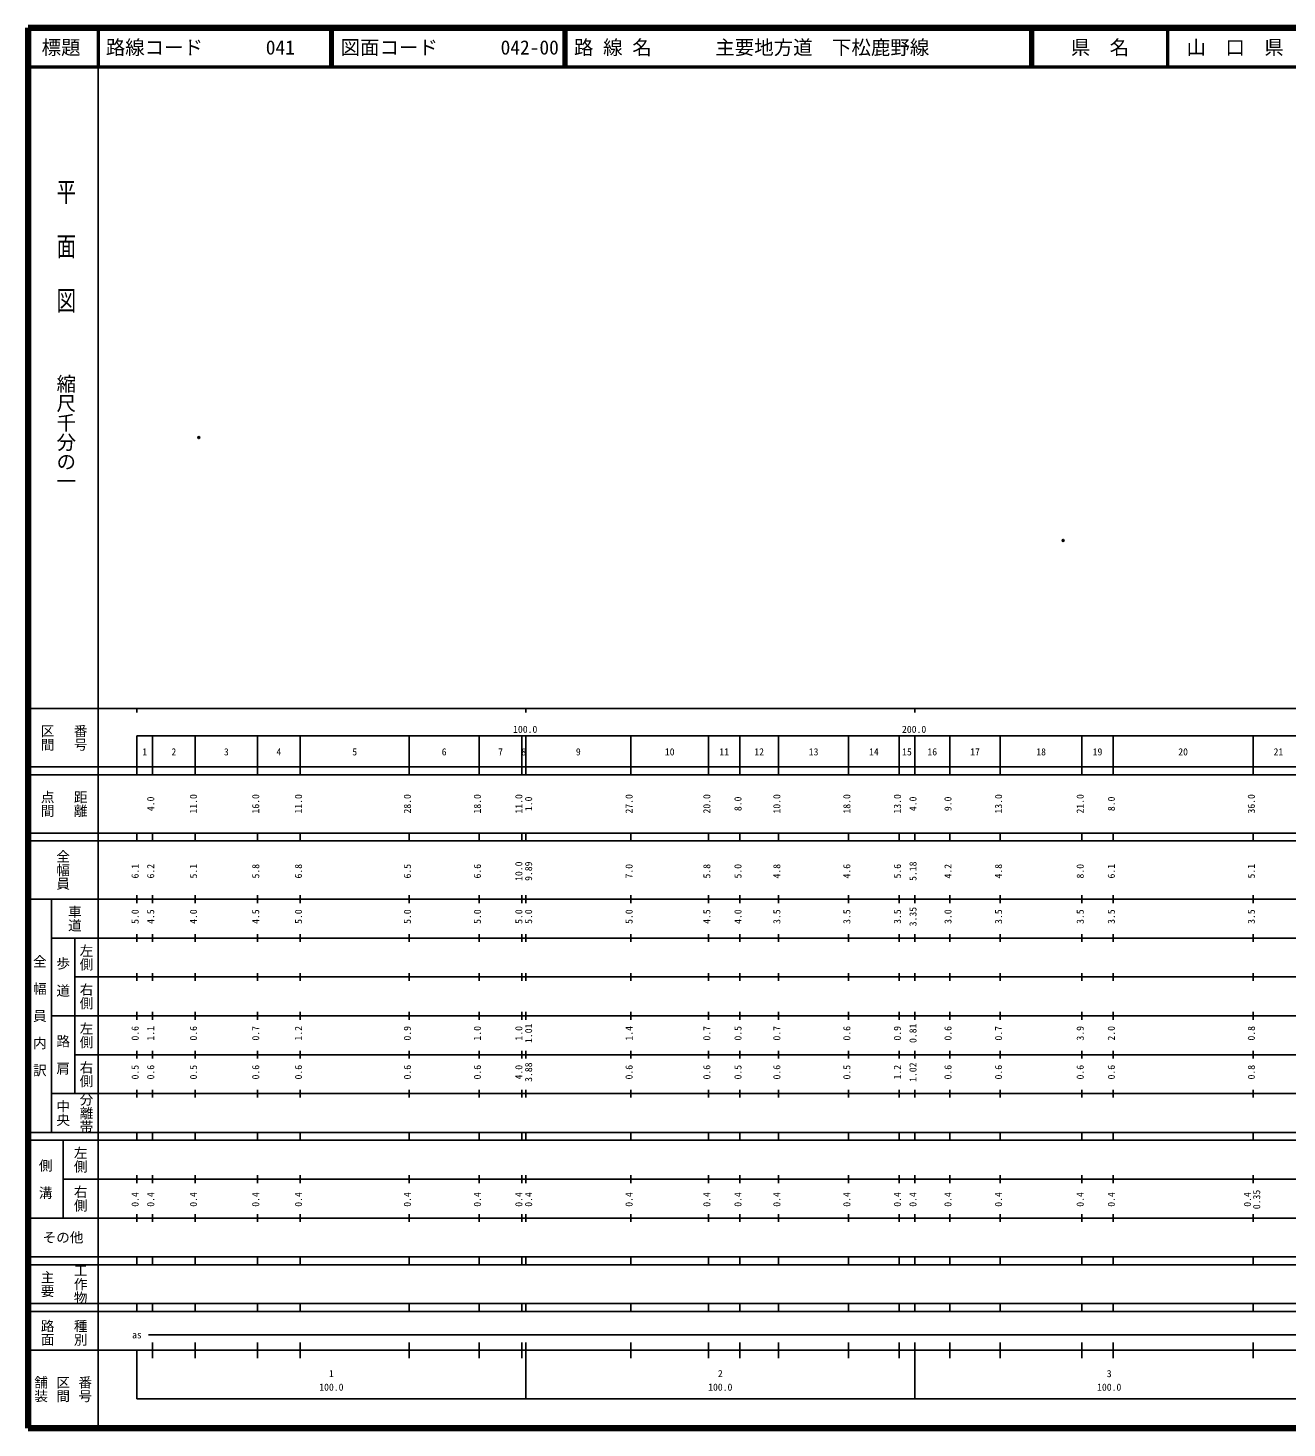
# Model space of a CAD drawing. Units: millimetres on the paper. Extents: x 40 to 680, y 20 to 380.
# Drawn here: x 40 to 363.7, y 20 to 380 of the extents above; entities that cross this region are included whole.
import ezdxf
from ezdxf.enums import TextEntityAlignment as Align

# ---------------------------------------------------------------- set-up
doc = ezdxf.new("R2010")
doc.units = ezdxf.units.MM
doc.header["$PDMODE"] = 32
doc.header["$PDSIZE"] = 0.5
doc.layers.add('M-OTRS', color=6, linetype='Continuous')
doc.layers.add('M-TTL-TXT', color=7, linetype='Continuous')
for name, color, linetype, lineweight in [('M-TTL', 2, 'Continuous', 140), ('M-TTL-BAND', 7, 'Continuous', 25), ('M-TTL-LINE', 7, 'Continuous', 50)]:
    doc.layers.add(name, color=color, linetype=linetype, lineweight=lineweight)
doc.styles.add('@ＭＳ ゴシック', font='')
doc.styles.add('ＭＳ ゴシック', font='')
doc.styles.get('@ＭＳ ゴシック').set_extended_font_data('@MS Gothic')
doc.styles.get('ＭＳ ゴシック').set_extended_font_data('MS Gothic')

msp = doc.modelspace()

# ---------------------------------------------------------------- linework, layer by layer
at = {"layer": 'M-OTRS'}
for p in [(83.901, 274.676), (306.149, 248.237)]:
    msp.add_point(p, dxfattribs=at)
at = {"layer": 'M-TTL'}
for p, q in [((40, 380), (40, 20)), ((680, 380), (40, 380)), ((40, 20), (680, 20))]:
    msp.add_line(p, q, dxfattribs=at)
at = {"layer": 'M-TTL-BAND'}
for p, q in [((58, 370), (58, 20)), ((40, 205), (579, 205)), ((68, 205), (68, 204)), ((168, 205), (168, 204)), ((268, 205), (268, 204)), ((68, 198), (579, 198)), ((68, 198), (68, 188)), ((72, 188), (72, 198)), ((83, 188), (83, 198)), ((99, 188), (99, 198)), ((110, 188), (110, 198)), ((138, 188), (138, 198)), ((156, 188), (156, 198)), ((167, 188), (167, 198)), ((168, 188), (168, 198)), ((195, 188), (195, 198)), ((215, 188), (215, 198)), ((223, 188), (223, 198)), ((233, 188), (233, 198)), ((251, 188), (251, 198)), ((264, 188), (264, 198)), ((268, 188), (268, 198)), ((277, 188), (277, 198)), ((290, 188), (290, 198)), ((311, 188), (311, 198)), ((319, 188), (319, 198)), ((355, 188), (355, 198)), ((40, 190), (579, 190)), ((40, 188), (579, 188)), ((40, 173), (579, 173)), ((68, 171), (68, 173)), ((72, 171), (72, 173)), ((83, 171), (83, 173)), ((99, 171), (99, 173)), ((110, 171), (110, 173)), ((138, 171), (138, 173)), ((156, 171), (156, 173)), ((167, 171), (167, 173)), ((168, 171), (168, 173)), ((195, 171), (195, 173)), ((215, 171), (215, 173)), ((223, 171), (223, 173)), ((233, 171), (233, 173)), ((251, 171), (251, 173)), ((264, 171), (264, 173)), ((268, 171), (268, 173)), ((277, 171), (277, 173)), ((290, 171), (290, 173)), ((311, 171), (311, 173)), ((319, 171), (319, 173)), ((355, 171), (355, 173)), ((40, 171), (579, 171)), ((40, 156), (579, 156)), ((46, 96), (46, 156)), ((68, 155), (68, 157)), ((72, 155), (72, 157)), ((83, 155), (83, 157)), ((99, 155), (99, 157)), ((110, 155), (110, 157)), ((138, 155), (138, 157)), ((156, 155), (156, 157)), ((167, 155), (167, 157)), ((168, 155), (168, 157)), ((195, 155), (195, 157)), ((215, 155), (215, 157)), ((223, 155), (223, 157)), ((233, 155), (233, 157)), ((251, 155), (251, 157)), ((264, 155), (264, 157)), ((268, 155), (268, 157)), ((277, 155), (277, 157)), ((290, 155), (290, 157)), ((311, 155), (311, 157)), ((319, 155), (319, 157)), ((355, 155), (355, 157)), ((46, 146), (579, 146)), ((52, 146), (52, 106)), ((68, 145), (68, 147)), ((72, 145), (72, 147)), ((83, 145), (83, 147)), ((99, 145), (99, 147)), ((110, 145), (110, 147)), ((138, 145), (138, 147)), ((156, 145), (156, 147)), ((167, 145), (167, 147)), ((168, 145), (168, 147)), ((195, 145), (195, 147)), ((215, 145), (215, 147)), ((223, 145), (223, 147)), ((233, 145), (233, 147)), ((251, 145), (251, 147)), ((264, 145), (264, 147)), ((268, 145), (268, 147)), ((277, 145), (277, 147)), ((290, 145), (290, 147)), ((311, 145), (311, 147)), ((319, 145), (319, 147)), ((355, 145), (355, 147)), ((68, 135), (68, 137)), ((72, 135), (72, 137)), ((83, 135), (83, 137)), ((99, 135), (99, 137)), ((110, 135), (110, 137)), ((138, 135), (138, 137)), ((156, 135), (156, 137)), ((167, 135), (167, 137)), ((168, 135), (168, 137)), ((195, 135), (195, 137)), ((215, 135), (215, 137)), ((223, 135), (223, 137)), ((233, 135), (233, 137)), ((251, 135), (251, 137)), ((264, 135), (264, 137)), ((268, 135), (268, 137)), ((277, 135), (277, 137)), ((290, 135), (290, 137)), ((311, 135), (311, 137)), ((319, 135), (319, 137)), ((355, 135), (355, 137)), ((52, 136), (579, 136)), ((46, 126), (579, 126)), ((68, 125), (68, 127)), ((72, 125), (72, 127)), ((83, 125), (83, 127)), ((99, 125), (99, 127)), ((110, 125), (110, 127)), ((138, 125), (138, 127)), ((156, 125), (156, 127)), ((167, 125), (167, 127)), ((168, 125), (168, 127)), ((195, 125), (195, 127)), ((215, 125), (215, 127)), ((223, 125), (223, 127)), ((233, 125), (233, 127)), ((251, 125), (251, 127)), ((264, 125), (264, 127)), ((268, 125), (268, 127)), ((277, 125), (277, 127)), ((290, 125), (290, 127)), ((311, 125), (311, 127)), ((319, 125), (319, 127)), ((355, 125), (355, 127)), ((52, 116), (579, 116)), ((68, 115), (68, 117)), ((72, 115), (72, 117)), ((83, 115), (83, 117)), ((99, 115), (99, 117)), ((110, 115), (110, 117)), ((138, 115), (138, 117)), ((156, 115), (156, 117)), ((167, 115), (167, 117)), ((168, 115), (168, 117)), ((195, 115), (195, 117)), ((215, 115), (215, 117)), ((223, 115), (223, 117)), ((233, 115), (233, 117)), ((251, 115), (251, 117)), ((264, 115), (264, 117)), ((268, 115), (268, 117)), ((277, 115), (277, 117)), ((290, 115), (290, 117)), ((311, 115), (311, 117)), ((319, 115), (319, 117)), ((355, 115), (355, 117)), ((46, 106), (579, 106)), ((68, 105), (68, 107)), ((72, 105), (72, 107)), ((83, 105), (83, 107)), ((99, 105), (99, 107)), ((110, 105), (110, 107)), ((138, 105), (138, 107)), ((156, 105), (156, 107)), ((167, 105), (167, 107)), ((168, 105), (168, 107)), ((195, 105), (195, 107)), ((215, 105), (215, 107)), ((223, 105), (223, 107)), ((233, 105), (233, 107)), ((251, 105), (251, 107)), ((264, 105), (264, 107)), ((268, 105), (268, 107)), ((277, 105), (277, 107)), ((290, 105), (290, 107)), ((311, 105), (311, 107)), ((319, 105), (319, 107)), ((355, 105), (355, 107)), ((40, 96), (579, 96)), ((40, 94), (579, 94)), ((49, 94), (49, 74)), ((68, 94), (68, 96)), ((72, 94), (72, 96)), ((83, 94), (83, 96)), ((99, 94), (99, 96)), ((110, 94), (110, 96)), ((138, 94), (138, 96)), ((156, 94), (156, 96)), ((167, 94), (167, 96)), ((168, 94), (168, 96)), ((195, 94), (195, 96)), ((215, 94), (215, 96)), ((223, 94), (223, 96)), ((233, 94), (233, 96)), ((251, 94), (251, 96)), ((264, 94), (264, 96)), ((268, 94), (268, 96)), ((277, 94), (277, 96)), ((290, 94), (290, 96)), ((311, 94), (311, 96)), ((319, 94), (319, 96)), ((355, 94), (355, 96)), ((49, 84), (579, 84)), ((68, 83), (68, 85)), ((72, 83), (72, 85)), ((83, 83), (83, 85)), ((99, 83), (99, 85)), ((110, 83), (110, 85)), ((138, 83), (138, 85)), ((156, 83), (156, 85)), ((167, 83), (167, 85)), ((168, 83), (168, 85)), ((195, 83), (195, 85)), ((215, 83), (215, 85)), ((223, 83), (223, 85)), ((233, 83), (233, 85)), ((251, 83), (251, 85)), ((264, 83), (264, 85)), ((268, 83), (268, 85)), ((277, 83), (277, 85)), ((290, 83), (290, 85)), ((311, 83), (311, 85)), ((319, 83), (319, 85)), ((355, 83), (355, 85)), ((40, 74), (579, 74)), ((68, 73), (68, 75)), ((72, 73), (72, 75)), ((83, 73), (83, 75)), ((99, 73), (99, 75)), ((110, 73), (110, 75)), ((138, 73), (138, 75)), ((156, 73), (156, 75)), ((167, 73), (167, 75)), ((168, 73), (168, 75)), ((195, 73), (195, 75)), ((215, 73), (215, 75)), ((223, 73), (223, 75)), ((233, 73), (233, 75)), ((251, 73), (251, 75)), ((264, 73), (264, 75)), ((268, 73), (268, 75)), ((277, 73), (277, 75)), ((290, 73), (290, 75)), ((311, 73), (311, 75)), ((319, 73), (319, 75)), ((355, 73), (355, 75)), ((40, 64), (579, 64)), ((40, 62), (579, 62)), ((68, 62), (68, 64)), ((72, 62), (72, 64)), ((83, 62), (83, 64)), ((99, 62), (99, 64)), ((110, 62), (110, 64)), ((138, 62), (138, 64)), ((156, 62), (156, 64)), ((167, 62), (167, 64)), ((168, 62), (168, 64)), ((195, 62), (195, 64)), ((215, 62), (215, 64)), ((223, 62), (223, 64)), ((233, 62), (233, 64)), ((251, 62), (251, 64)), ((264, 62), (264, 64)), ((268, 62), (268, 64)), ((277, 62), (277, 64)), ((290, 62), (290, 64)), ((311, 62), (311, 64)), ((319, 62), (319, 64)), ((355, 62), (355, 64)), ((40, 52), (579, 52)), ((68, 50), (68, 52)), ((72, 50), (72, 52)), ((83, 50), (83, 52)), ((99, 50), (99, 52)), ((110, 50), (110, 52)), ((138, 50), (138, 52)), ((156, 50), (156, 52)), ((167, 50), (167, 52)), ((168, 50), (168, 52)), ((195, 50), (195, 52)), ((215, 50), (215, 52)), ((223, 50), (223, 52)), ((233, 50), (233, 52)), ((251, 50), (251, 52)), ((264, 50), (264, 52)), ((268, 50), (268, 52)), ((277, 50), (277, 52)), ((290, 50), (290, 52)), ((311, 50), (311, 52)), ((319, 50), (319, 52)), ((355, 50), (355, 52)), ((40, 50), (579, 50)), ((71, 44), (487.5, 44)), ((40, 40), (579, 40)), ((68, 40), (68, 27.5)), ((72, 38), (72, 42)), ((83, 38), (83, 42)), ((99, 38), (99, 42)), ((110, 38), (110, 42)), ((138, 38), (138, 42)), ((156, 38), (156, 42)), ((167, 38), (167, 42)), ((168, 27.5), (168, 42)), ((195, 38), (195, 42)), ((215, 38), (215, 42)), ((223, 38), (223, 42)), ((233, 38), (233, 42)), ((251, 38), (251, 42)), ((264, 38), (264, 42)), ((268, 27.5), (268, 42)), ((277, 38), (277, 42)), ((290, 38), (290, 42)), ((311, 38), (311, 42)), ((319, 38), (319, 42)), ((355, 38), (355, 42)), ((68, 27.5), (579, 27.5))]:
    msp.add_line(p, q, dxfattribs=at)
at = {"layer": 'M-TTL-LINE'}
for p, q in [((58, 380), (58, 370)), ((117.75, 380), (117.75, 370)), ((118.25, 380), (118.25, 370)), ((177.75, 380), (177.75, 370)), ((178.25, 380), (178.25, 370)), ((297.75, 380), (297.75, 370)), ((298.25, 380), (298.25, 370)), ((333, 380), (333, 370)), ((40, 370), (680, 370))]:
    msp.add_line(p, q, dxfattribs=at)

# ---------------------------------------------------------------- texts
at = {"layer": 'M-TTL-BAND', "style": '@ＭＳ ゴシック', "width": 1.4}
msp.add_text('平  面  図', height=3.666, rotation=270, dxfattribs=at).set_placement((49.777, 306.475), align=Align.MIDDLE_RIGHT)
at = {"layer": 'M-TTL-BAND', "style": '@ＭＳ ゴシック'}
msp.add_text('縮尺千分の一', height=3.666, rotation=270, dxfattribs=at).set_placement((49.777, 261.03), align=Align.MIDDLE_RIGHT)
for s, p in [('区間', (45, 197.5)), ('番号', (53.5, 197.5)), ('点間', (45, 180.5)), ('距離', (53.5, 180.5)), ('全幅員', (49, 163.5)), ('車道', (52, 151)), ('左側', (55, 141)), ('全\u3000幅\u3000員\u3000内\u3000訳', (43, 126)), ('歩\u3000道', (49, 136)), ('右側', (55, 131)), ('左側', (55, 121)), ('路\u3000肩', (49, 116)), ('右側', (55, 111)), ('分離帯', (55, 101)), ('中央', (49, 101)), ('左側', (53.5, 89)), ('側\u3000溝', (44.5, 84)), ('右側', (53.5, 79)), ('工作物', (53.5, 57)), ('主要', (45, 57)), ('路面', (45, 44.5)), ('種別', (53.5, 44.5)), ('舗装', (43.333, 30)), ('区間', (49, 30)), ('番号', (54.667, 30))]:
    msp.add_text(s, height=2.566, rotation=270, dxfattribs=at).set_placement(p, align=Align.MIDDLE_CENTER)
at = {"layer": 'M-TTL-BAND', "style": 'ＭＳ ゴシック'}
for s, p in [('100.0', (167.844, 198.195)), ('200.0', (267.844, 198.195)), ('1', (70, 192.405)), ('2', (77.5, 192.405)), ('3', (91, 192.405)), ('4', (104.5, 192.405)), ('5', (124, 192.405)), ('6', (147, 192.405)), ('7', (161.5, 192.405)), ('8', (167.5, 192.405)), ('9', (181.5, 192.405)), ('10', (205, 192.405)), ('11', (219, 192.405)), ('12', (228, 192.405)), ('13', (242, 192.405)), ('14', (257.5, 192.405)), ('15', (266, 192.405)), ('16', (272.5, 192.405)), ('17', (283.5, 192.405)), ('18', (300.5, 192.405)), ('19', (315, 192.405)), ('20', (337, 192.405)), ('21', (361.5, 192.405)), ('as', (68, 42.5)), ('1', (118, 32.523)), ('2', (218, 32.523)), ('3', (318, 32.523)), ('100.0', (118, 29.033)), ('100.0', (218, 29.033)), ('100.0', (318, 29.033))]:
    msp.add_text(s, height=1.833, dxfattribs=at).set_placement(p, align=Align.BOTTOM_CENTER)
for s, p in [('4.0', (73, 180.5)), ('11.0', (84, 180.5)), ('16.0', (100, 180.5)), ('11.0', (111, 180.5)), ('28.0', (139, 180.5)), ('18.0', (157, 180.5)), ('11.0', (167.66, 180.5)), ('1.0', (170.167, 180.5)), ('27.0', (196, 180.5)), ('20.0', (216, 180.5)), ('8.0', (224, 180.5)), ('10.0', (234, 180.5)), ('18.0', (252, 180.5)), ('13.0', (265, 180.5)), ('4.0', (269, 180.5)), ('9.0', (278, 180.5)), ('13.0', (291, 180.5)), ('21.0', (312, 180.5)), ('8.0', (320, 180.5)), ('36.0', (356, 180.5)), ('6.1', (69, 163.174)), ('6.2', (73, 163.174)), ('5.1', (84, 163.174)), ('5.8', (100, 163.174)), ('6.8', (111, 163.174)), ('6.5', (139, 163.174)), ('6.6', (157, 163.174)), ('10.0', (167.66, 163.174)), ('9.89', (170.167, 163.174)), ('7.0', (196, 163.174)), ('5.8', (216, 163.174)), ('5.0', (224, 163.174)), ('4.8', (234, 163.174)), ('4.6', (252, 163.174)), ('5.6', (265, 163.174)), ('5.18', (269, 163.174)), ('4.2', (278, 163.174)), ('4.8', (291, 163.174)), ('8.0', (312, 163.174)), ('6.1', (320, 163.174)), ('5.1', (356, 163.174)), ('5.0', (69, 151.5)), ('4.5', (73, 151.5)), ('4.0', (84, 151.5)), ('4.5', (100, 151.5)), ('5.0', (111, 151.5)), ('5.0', (139, 151.5)), ('5.0', (157, 151.5)), ('5.0', (167.66, 151.5)), ('5.0', (170.167, 151.5)), ('5.0', (196, 151.5)), ('4.5', (216, 151.5)), ('4.0', (224, 151.5)), ('3.5', (234, 151.5)), ('3.5', (252, 151.5)), ('3.5', (265, 151.5)), ('3.35', (269, 151.5)), ('3.0', (278, 151.5)), ('3.5', (291, 151.5)), ('3.5', (312, 151.5)), ('3.5', (320, 151.5)), ('3.5', (356, 151.5)), ('0.6', (69, 121.5)), ('1.1', (73, 121.5)), ('0.6', (84, 121.5)), ('0.7', (100, 121.5)), ('1.2', (111, 121.5)), ('0.9', (139, 121.5)), ('1.0', (157, 121.5)), ('1.0', (167.66, 121.5)), ('1.01', (170.167, 121.5)), ('1.4', (196, 121.5)), ('0.7', (216, 121.5)), ('0.5', (224, 121.5)), ('0.7', (234, 121.5)), ('0.6', (252, 121.5)), ('0.9', (265, 121.5)), ('0.81', (269, 121.5)), ('0.6', (278, 121.5)), ('0.7', (291, 121.5)), ('3.9', (312, 121.5)), ('2.0', (320, 121.5)), ('0.8', (356, 121.5)), ('0.5', (69, 111.5)), ('0.6', (73, 111.5)), ('0.5', (84, 111.5)), ('0.6', (100, 111.5)), ('0.6', (111, 111.5)), ('0.6', (139, 111.5)), ('0.6', (157, 111.5)), ('4.0', (167.66, 111.5)), ('3.88', (170.167, 111.5)), ('0.6', (196, 111.5)), ('0.6', (216, 111.5)), ('0.5', (224, 111.5)), ('0.6', (234, 111.5)), ('0.5', (252, 111.5)), ('1.2', (265, 111.5)), ('1.02', (269, 111.5)), ('0.6', (278, 111.5)), ('0.6', (291, 111.5)), ('0.6', (312, 111.5)), ('0.6', (320, 111.5)), ('0.8', (356, 111.5)), ('0.4', (69, 78.764)), ('0.4', (73, 78.764)), ('0.4', (84, 78.764)), ('0.4', (100, 78.764)), ('0.4', (111, 78.764)), ('0.4', (139, 78.764)), ('0.4', (157, 78.764)), ('0.4', (167.66, 78.764)), ('0.4', (170.167, 78.764)), ('0.4', (196, 78.764)), ('0.4', (216, 78.764)), ('0.4', (224, 78.764)), ('0.4', (234, 78.764)), ('0.4', (252, 78.764)), ('0.4', (265, 78.764)), ('0.4', (269, 78.764)), ('0.4', (278, 78.764)), ('0.4', (291, 78.764)), ('0.4', (312, 78.764)), ('0.4', (320, 78.764)), ('0.4', (355, 78.764)), ('0.35', (357.37, 78.764))]:
    msp.add_text(s, height=1.833, rotation=90, dxfattribs=at).set_placement(p, align=Align.BOTTOM_CENTER)
msp.add_text('その他', height=2.566, dxfattribs=at).set_placement((49, 69), align=Align.MIDDLE_CENTER)
at = {"layer": 'M-TTL-TXT', "style": 'ＭＳ ゴシック'}
for s, p in [('標題', (48.5, 375)), ('県\u3000名', (315.625, 375)), ('山\u3000口\u3000県', (350.375, 375))]:
    msp.add_text(s, height=3.666, dxfattribs=at).set_placement(p, align=Align.MIDDLE_CENTER)
for s, p in [('路線コード', (60, 375)), ('041', (101.142, 375)), ('図面コード', (120.38, 375)), ('042-00', (161.521, 375)), ('路 線 名', (180.38, 375)), ('主要地方道\u3000下松鹿野線', (216.734, 375))]:
    msp.add_text(s, height=3.666, dxfattribs=at).set_placement(p, align=Align.MIDDLE_LEFT)

doc.saveas('drawing.dxf')
